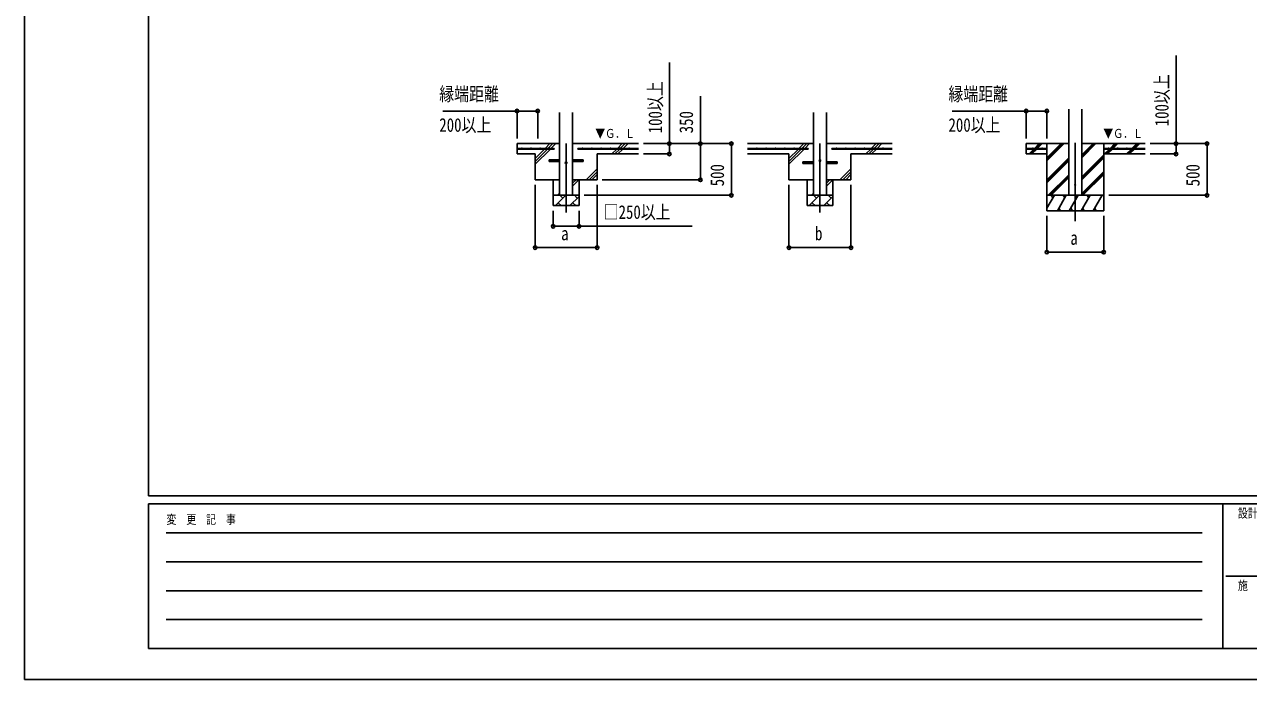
# Model space of a CAD drawing. Units: millimetres, scale not verified. Extents: x -16820 to 16820, y -11880 to 11880.
# Drawn here: x -16820 to -4971, y -11880 to -5538 of the extents above; entities that cross this region are included whole.
import ezdxf
from ezdxf.enums import TextEntityAlignment as Align

# ---------------------------------------------------------------- set-up
doc = ezdxf.new("R2010")
doc.units = ezdxf.units.MM
doc.header["$LTSCALE"] = 50
for name, color, linetype in [('0-4_YKK_12', 2, 'Continuous'), ('0-5_YKK_13', 4, 'Continuous'), ('0-6_YKK_A1', 4, 'Continuous'), ('0-7_YKK_D', 6, 'Continuous'), ('0-8_YKK_ZWAK', 7, 'Continuous')]:
    doc.layers.add(name, color=color, linetype=linetype)
doc.styles.add('ＭＳ ゴシック', font='')
doc.styles.get('ＭＳ ゴシック').set_extended_font_data('MS Gothic')

msp = doc.modelspace()

# ---------------------------------------------------------------- linework, layer by layer
at = {"layer": '0-4_YKK_12'}
for p, q in [((-11577.06, -6691.5), (-11577.06, -7357.44)), ((-9119.68, -6691.5), (-9119.68, -7357.44)), ((-6648.11, -6682.29), (-6648.11, -7441.5))]:
    msp.add_line(p, q, dxfattribs=at)
at = {"layer": '0-5_YKK_13'}
for p, q in [((-11742.06, -6848.5), (-11639.56, -6848.5)), ((-11742.06, -6864.5), (-11742.06, -6848.5)), ((-11742.06, -6864.5), (-11639.56, -6864.5)), ((-11514.56, -6848.5), (-11412.06, -6848.5)), ((-11514.56, -6864.5), (-11412.06, -6864.5)), ((-11412.06, -6848.5), (-11412.06, -6864.5)), ((-9284.68, -6868.5), (-9182.18, -6868.5)), ((-9284.68, -6884.5), (-9284.68, -6868.5)), ((-9057.18, -6868.5), (-8954.68, -6868.5)), ((-8954.68, -6868.5), (-8954.68, -6884.5)), ((-9284.68, -6884.5), (-9182.18, -6884.5)), ((-9057.18, -6884.5), (-8954.68, -6884.5))]:
    msp.add_line(p, q, dxfattribs=at)
for centre, radius in [((-11577.06, -6876.5), 8), ((-9119.68, -6856.5), 8), ((-6648.11, -7091.5), 5)]:
    msp.add_circle(centre, radius, dxfattribs=at)
at = {"layer": '0-6_YKK_A1'}
for p, q in [((-11639.56, -7191.5), (-11639.56, -6391.5)), ((-11514.56, -6391.5), (-11514.56, -7191.5)), ((-9182.18, -7191.5), (-9182.18, -6391.5)), ((-9057.18, -6391.5), (-9057.18, -7191.5)), ((-6710.61, -7191.5), (-6710.61, -6356.14)), ((-6585.61, -7191.5), (-6585.61, -6356.14)), ((-11639.56, -6691.5), (-12052.06, -6691.5)), ((-12052.06, -6691.5), (-12052.06, -6791.5)), ((-11692.06, -6739), (-12052.06, -6739)), ((-11692.06, -6744), (-12052.06, -6744)), ((-11877.06, -6891.5), (-11729.56, -6744)), ((-11877.06, -6834.93), (-11786.13, -6744)), ((-11877.06, -6863.21), (-11757.85, -6744)), ((-11781.13, -6739), (-11733.63, -6691.5)), ((-11752.85, -6739), (-11705.35, -6691.5)), ((-11724.56, -6739), (-11677.06, -6691.5)), ((-11692.06, -6739), (-11692.06, -6744)), ((-10877.06, -6691.5), (-11514.56, -6691.5)), ((-11462.06, -6739), (-10877.06, -6739)), ((-11462.06, -6739), (-11462.06, -6744)), ((-11462.06, -6744), (-10877.06, -6744)), ((-11133.63, -6791.5), (-11086.13, -6744)), ((-11105.35, -6791.5), (-11057.85, -6744)), ((-11081.13, -6739), (-11033.63, -6691.5)), ((-11077.06, -6791.5), (-11029.56, -6744)), ((-11052.85, -6739), (-11005.35, -6691.5)), ((-11024.56, -6739), (-10977.06, -6691.5)), ((-9182.18, -6691.5), (-9819.68, -6691.5)), ((-9234.68, -6739), (-9819.68, -6739)), ((-9234.68, -6744), (-9819.68, -6744)), ((-9419.68, -6891.5), (-9272.18, -6744)), ((-9419.68, -6834.93), (-9328.74, -6744)), ((-9419.68, -6863.21), (-9300.46, -6744)), ((-9323.74, -6739), (-9276.24, -6691.5)), ((-9295.46, -6739), (-9247.96, -6691.5)), ((-9267.18, -6739), (-9219.68, -6691.5)), ((-9234.68, -6739), (-9234.68, -6744)), ((-8419.68, -6691.5), (-9057.18, -6691.5)), ((-9004.68, -6739), (-8419.68, -6739)), ((-9004.68, -6739), (-9004.68, -6744)), ((-9004.68, -6744), (-8419.68, -6744)), ((-8676.24, -6791.5), (-8628.74, -6744)), ((-8647.96, -6791.5), (-8600.46, -6744)), ((-8623.74, -6739), (-8576.24, -6691.5)), ((-8619.68, -6791.5), (-8572.18, -6744)), ((-8595.46, -6739), (-8547.96, -6691.5)), ((-8567.18, -6739), (-8519.68, -6691.5)), ((-6923.11, -6739), (-7123.11, -6739)), ((-6923.11, -6744), (-7123.11, -6744)), ((-7095.25, -6790.09), (-7049.15, -6744)), ((-7082.51, -6791.5), (-7035.01, -6744)), ((-7068.37, -6791.5), (-7020.87, -6744)), ((-7044.15, -6739), (-6996.65, -6691.5)), ((-7030.01, -6739), (-6982.51, -6691.5)), ((-7015.87, -6739), (-6968.37, -6691.5)), ((-6923.11, -6691.5), (-6923.11, -7341.5)), ((-6923.11, -6858.38), (-6756.23, -6691.5)), ((-6923.11, -6844.23), (-6770.38, -6691.5)), ((-6923.11, -6830.09), (-6784.52, -6691.5)), ((-6923.11, -6739), (-6923.11, -6744)), ((-6585.61, -6829.24), (-6447.87, -6691.5)), ((-6585.61, -6815.1), (-6462.01, -6691.5)), ((-6585.61, -6800.96), (-6476.15, -6691.5)), ((-6585.61, -6691.5), (-5973.11, -6691.5)), ((-6373.11, -6691.5), (-6373.11, -7341.5)), ((-6373.11, -6739), (-5973.11, -6739)), ((-6373.11, -6739), (-6373.11, -6744)), ((-6373.11, -6744), (-5973.11, -6744)), ((-6364.02, -6791.5), (-6316.52, -6744)), ((-6349.88, -6791.5), (-6302.38, -6744)), ((-6335.73, -6791.5), (-6288.23, -6744)), ((-6311.52, -6739), (-6264.02, -6691.5)), ((-6297.38, -6739), (-6249.88, -6691.5)), ((-6283.23, -6739), (-6235.73, -6691.5)), ((-6151.89, -6791.5), (-6104.39, -6744)), ((-6137.74, -6791.5), (-6090.24, -6744)), ((-6123.6, -6791.5), (-6076.1, -6744)), ((-6099.39, -6739), (-6051.89, -6691.5)), ((-6085.24, -6739), (-6037.74, -6691.5)), ((-6071.1, -6739), (-6023.6, -6691.5)), ((-11877.06, -6791.5), (-12052.06, -6791.5)), ((-11877.06, -6791.5), (-11877.06, -7041.5)), ((-10877.06, -6791.5), (-11277.06, -6791.5)), ((-11277.06, -6791.5), (-11277.06, -7041.5)), ((-9419.68, -6791.5), (-9819.68, -6791.5)), ((-9419.68, -6791.5), (-9419.68, -7041.5)), ((-8819.68, -6791.5), (-8819.68, -7041.5)), ((-8819.68, -6791.5), (-8419.68, -6791.5)), ((-6923.11, -6791.5), (-7123.11, -6791.5)), ((-6923.11, -7042.22), (-6710.61, -6829.72)), ((-6923.11, -7056.36), (-6710.61, -6843.87)), ((-6923.11, -7070.51), (-6710.61, -6858.01)), ((-6585.61, -7013.09), (-6373.11, -6800.59)), ((-6585.61, -7027.23), (-6373.11, -6814.73)), ((-6585.61, -7041.37), (-6373.11, -6828.88)), ((-6373.11, -6791.5), (-5973.11, -6791.5)), ((-11383.63, -7041.5), (-11277.06, -6934.93)), ((-11355.35, -7041.5), (-11277.06, -6963.21)), ((-8926.24, -7041.5), (-8819.68, -6934.93)), ((-8897.96, -7041.5), (-8819.68, -6963.21)), ((-6585.61, -7175.22), (-6373.11, -6962.72)), ((-6585.61, -7189.36), (-6373.11, -6976.86)), ((-11639.56, -7041.5), (-11877.06, -7041.5)), ((-11702.06, -7041.5), (-11702.06, -7291.5)), ((-11514.56, -7103.16), (-11452.9, -7041.5)), ((-11514.56, -7074.88), (-11481.18, -7041.5)), ((-11277.06, -7041.5), (-11514.56, -7041.5)), ((-11452.06, -7041.5), (-11452.06, -7291.5)), ((-11327.06, -7041.5), (-11277.06, -6991.5)), ((-9182.18, -7041.5), (-9419.68, -7041.5)), ((-9244.68, -7041.5), (-9244.68, -7291.5)), ((-9057.18, -7103.16), (-8995.51, -7041.5)), ((-9057.18, -7074.88), (-9023.79, -7041.5)), ((-8819.68, -7041.5), (-9057.18, -7041.5)), ((-8994.68, -7041.5), (-8994.68, -7291.5)), ((-8869.68, -7041.5), (-8819.68, -6991.5)), ((-6910.26, -7191.5), (-6710.61, -6991.86)), ((-6896.11, -7191.5), (-6710.61, -7006)), ((-6881.97, -7191.5), (-6710.61, -7020.14)), ((-6573.61, -7191.5), (-6373.11, -6991.01)), ((-11452.06, -7191.5), (-11702.06, -7191.5)), ((-11681.33, -7291.5), (-11581.33, -7191.5)), ((-11659.46, -7191.5), (-11639.56, -7171.59)), ((-11609.88, -7220.05), (-11638.43, -7191.5)), ((-11539.91, -7291.5), (-11452.06, -7203.65)), ((-11468.46, -7220.05), (-11497.01, -7191.5)), ((-8994.68, -7191.5), (-9244.68, -7191.5)), ((-9223.94, -7291.5), (-9123.94, -7191.5)), ((-9202.08, -7191.5), (-9182.18, -7171.59)), ((-9152.49, -7220.05), (-9181.05, -7191.5)), ((-9082.52, -7291.5), (-8994.68, -7203.65)), ((-9011.07, -7220.05), (-9039.62, -7191.5)), ((-6373.11, -7191.5), (-6923.11, -7191.5)), ((-6923.11, -7316.95), (-6850.69, -7191.5)), ((-6865.69, -7217.48), (-6880.69, -7191.5)), ((-6821.82, -7341.49), (-6735.22, -7191.5)), ((-6750.22, -7217.48), (-6765.22, -7191.49)), ((-6706.35, -7341.49), (-6619.75, -7191.5)), ((-6634.75, -7217.48), (-6649.75, -7191.5)), ((-6590.88, -7341.5), (-6504.28, -7191.5)), ((-6519.28, -7217.48), (-6534.28, -7191.5)), ((-6475.41, -7341.5), (-6388.81, -7191.5)), ((-6418.81, -7191.5), (-6418.81, -7191.5)), ((-11452.06, -7291.5), (-11702.06, -7291.5)), ((-11652.77, -7262.94), (-11624.22, -7291.5)), ((-11511.35, -7262.94), (-11482.8, -7291.5)), ((-8994.68, -7291.5), (-9244.68, -7291.5)), ((-9195.39, -7262.94), (-9166.83, -7291.5)), ((-9053.96, -7262.94), (-9025.41, -7291.5)), ((-6923.11, -7341.5), (-6373.11, -7341.5)), ((-6806.82, -7315.52), (-6791.82, -7341.49)), ((-6691.35, -7315.52), (-6676.35, -7341.49)), ((-6575.88, -7315.51), (-6560.88, -7341.5)), ((-6460.41, -7315.52), (-6445.41, -7341.5))]:
    msp.add_line(p, q, dxfattribs=at)
msp.add_lwpolyline([(-6710.61, -6691.5), (-7123.11, -6691.5), (-7123.11, -6791.5)], dxfattribs=at)
for centre in [(-12007.06, -6736.5), (-11917.06, -6736.5), (-11827.06, -6736.5), (-11737.06, -6736.5), (-11417.06, -6736.5), (-11327.06, -6736.5), (-11237.06, -6736.5), (-11147.06, -6736.5), (-11057.06, -6736.5), (-10967.06, -6736.5), (-9729.68, -6736.5), (-9639.68, -6736.5), (-9549.68, -6736.5), (-9459.68, -6736.5), (-9369.68, -6736.5), (-9279.68, -6736.5), (-8959.68, -6736.5), (-8869.68, -6736.5), (-8779.68, -6736.5), (-8689.68, -6736.5), (-8599.68, -6736.5), (-8509.68, -6736.5), (-7058.11, -6736.5), (-6968.11, -6736.5), (-6328.11, -6736.5), (-6238.11, -6736.5), (-6148.11, -6736.5), (-6058.11, -6736.5)]:
    msp.add_circle(centre, 2.5, dxfattribs=at)
at = {"layer": '0-7_YKK_D'}
for p, q in [((-12052.06, -6376.24), (-12769.87, -6376.24)), ((-12052.06, -6641.5), (-12052.06, -6375.24)), ((-12052.06, -6376.24), (-11852.06, -6376.24)), ((-11852.06, -6641.5), (-11852.06, -6375.24)), ((-7123.11, -6376.24), (-7840.92, -6376.24)), ((-7123.11, -6641.5), (-7123.11, -6375.24)), ((-7123.11, -6376.24), (-6923.11, -6376.24)), ((-6923.11, -6641.5), (-6923.11, -6375.24)), ((-10827.06, -6691.5), (-10576.06, -6691.5)), ((-10827.06, -6691.5), (-9976.06, -6691.5)), ((-10827.06, -6691.5), (-10276.06, -6691.5)), ((-9977.06, -7191.5), (-9977.06, -6691.5)), ((-5923.11, -6691.5), (-5372.11, -6691.5)), ((-5923.11, -6691.5), (-5672.11, -6691.5)), ((-5373.11, -7191.5), (-5373.11, -6691.5)), ((-10827.06, -6791.5), (-10576.06, -6791.5)), ((-5923.11, -6791.5), (-5672.11, -6791.5)), ((-11877.06, -7091.5), (-11877.06, -7699.46)), ((-11276.06, -7091.5), (-11276.06, -7699.46)), ((-11227.06, -7041.5), (-10276.06, -7041.5)), ((-9419.68, -7091.5), (-9419.68, -7699.46)), ((-8819.68, -7091.5), (-8819.68, -7699.46)), ((-11402.06, -7191.5), (-9976.06, -7191.5)), ((-6323.11, -7191.5), (-5372.11, -7191.5)), ((-11702.06, -7341.5), (-11702.06, -7492.5)), ((-11452.06, -7341.5), (-11452.06, -7492.5)), ((-6923.11, -7391.5), (-6923.11, -7742.5)), ((-6373.11, -7391.5), (-6373.11, -7742.5)), ((-11877.06, -7698.46), (-11276.06, -7698.46)), ((-9419.68, -7698.46), (-8819.68, -7698.46)), ((-6923.11, -7741.5), (-6373.11, -7741.5))]:
    msp.add_line(p, q, dxfattribs=at)
for points in [[(-10577.06, -6791.5), (-10577.06, -6691.5), (-10577.06, -5906.7)], [(-5673.11, -6791.5), (-5673.11, -6691.5), (-5673.11, -5838.7)], [(-10277.06, -7041.5), (-10277.06, -6691.5), (-10277.06, -6233.1)], [(-11702.06, -7491.5), (-11452.06, -7491.5), (-10355.93, -7491.5)]]:
    msp.add_lwpolyline(points, dxfattribs=at)
for centre in [(-12052.06, -6376.24), (-11852.06, -6376.24), (-7123.11, -6376.24), (-6923.11, -6376.24), (-10577.06, -6691.5), (-10277.06, -6691.5), (-9977.06, -6691.5), (-5673.11, -6691.5), (-5373.11, -6691.5), (-10577.06, -6791.5), (-5673.11, -6791.5), (-10277.06, -7041.5), (-9977.06, -7191.5), (-5373.11, -7191.5), (-11702.06, -7491.5), (-11452.06, -7491.5), (-11877.06, -7698.46), (-11276.06, -7698.46), (-9419.68, -7698.46), (-8819.68, -7698.46), (-6923.11, -7741.5), (-6373.11, -7741.5)]:
    msp.add_circle(centre, 17, dxfattribs=at)
at = {"layer": '0-8_YKK_ZWAK'}
for p, q in [((-15619.92, -10100), (-15619.92, 11100)), ((15580.08, -10100), (-15619.92, -10100)), ((-5219.92, -10180), (-15619.92, -10180)), ((-15619.92, -11580), (-15619.92, -10180)), ((-5219.92, -10180), (-5219.92, -11580)), ((-19.92, -10180), (-5219.92, -10180)), ((-15449.92, -10460), (-5419.92, -10460)), ((-15449.92, -10740), (-5419.92, -10740)), ((-5189.92, -10880), (-19.92, -10880)), ((-15449.92, -11020), (-5419.92, -11020)), ((-15449.92, -11300), (-5419.92, -11300)), ((-15619.92, -11580), (-5219.92, -11580)), ((-5219.92, -11580), (-19.92, -11580))]:
    msp.add_line(p, q, dxfattribs=at)
msp.add_lwpolyline([(-16820, -11880), (16820, -11880), (16820, 11880), (-16820, 11880)], close=True, dxfattribs=at)

# ---------------------------------------------------------------- texts
at = {"layer": '0-6_YKK_A1', "style": 'ＭＳ ゴシック', "width": 0.8}
for p in [(-11294.92, -6663.04), (-6376.99, -6663.04)]:
    msp.add_text('▼Ｇ．Ｌ', height=87.98, dxfattribs=at).set_placement(p, align=Align.BOTTOM_LEFT)
at = {"layer": '0-7_YKK_D', "style": 'ＭＳ ゴシック', "width": 0.8}
for s, p in [('100以上', (-5705.11, -6523.5)), ('100以上', (-10609.06, -6591.5)), ('350', (-10309.06, -6591.5)), ('500', (-10009.06, -7104.7)), ('500', (-5405.11, -7104.7))]:
    msp.add_text(s, height=132, rotation=90, dxfattribs=at).set_placement(p, align=Align.BOTTOM_LEFT)
for s, p in [('縁端距離', (-12804.86, -6316.24)), ('縁端距離', (-7875.91, -6316.24)), ('200以上', (-12804.86, -6616.24)), ('200以上', (-7875.91, -6616.24)), ('□250以上', (-11213.53, -7459.5)), ('a', (-11625.06, -7666.46)), ('b', (-9167.68, -7666.46)), ('a', (-6696.11, -7709.5))]:
    msp.add_text(s, height=132, dxfattribs=at).set_placement(p, align=Align.BOTTOM_LEFT)
at = {"layer": '0-8_YKK_ZWAK', "style": 'ＭＳ ゴシック', "width": 0.8}
for s, p in [('変  更  記  事', (-15445.24, -10400)), ('設計監理', (-5073.25, -10340)), ('施\u3000\u3000工', (-5073.25, -11040))]:
    msp.add_text(s, height=87.98, dxfattribs=at).set_placement(p, align=Align.BOTTOM_LEFT)

doc.saveas('drawing.dxf')
